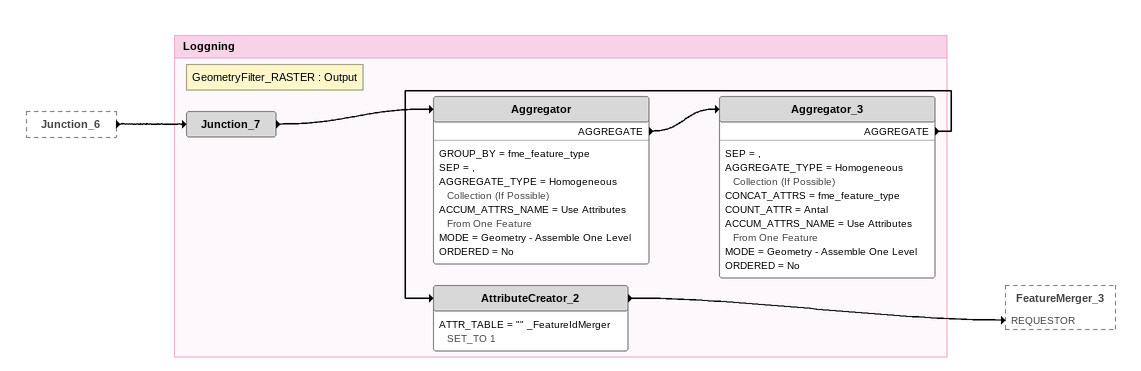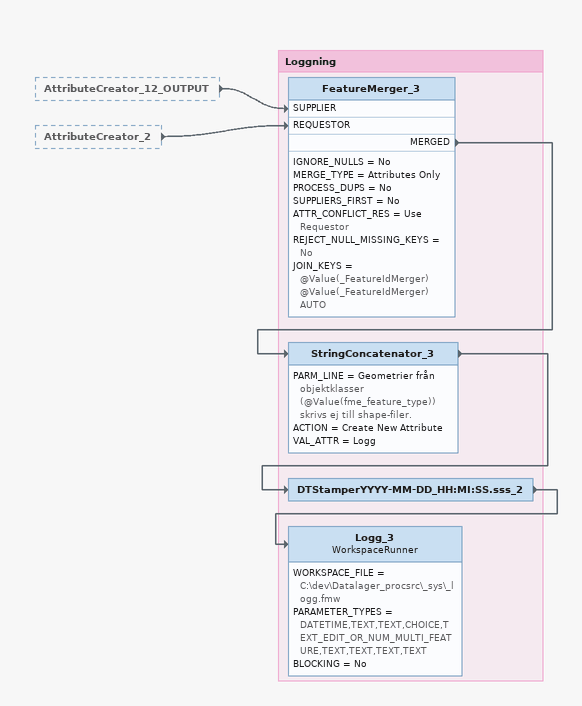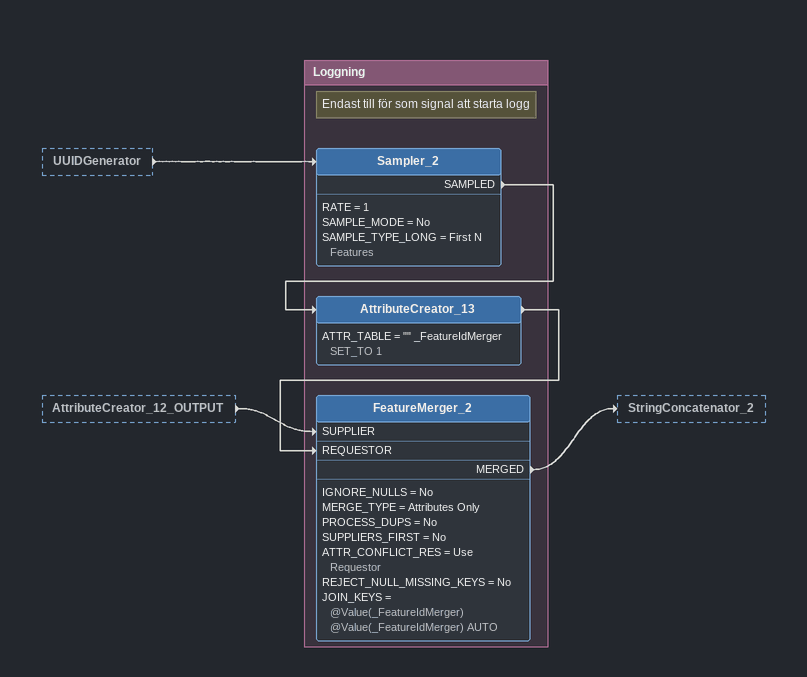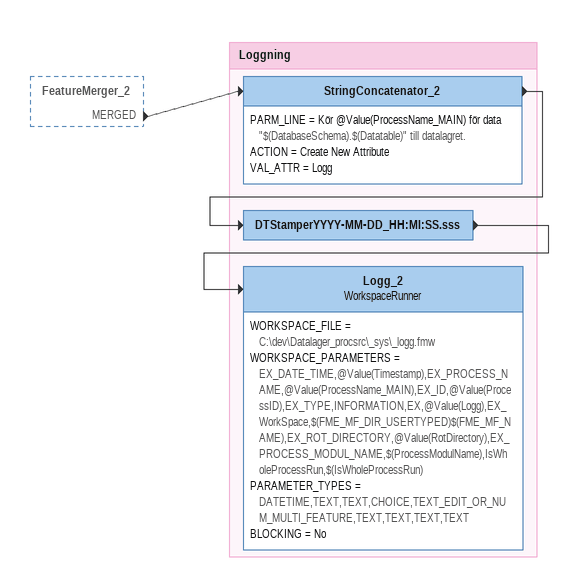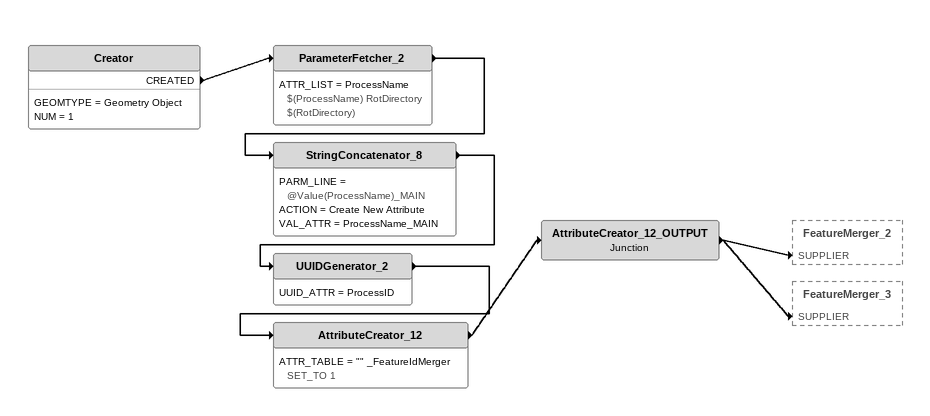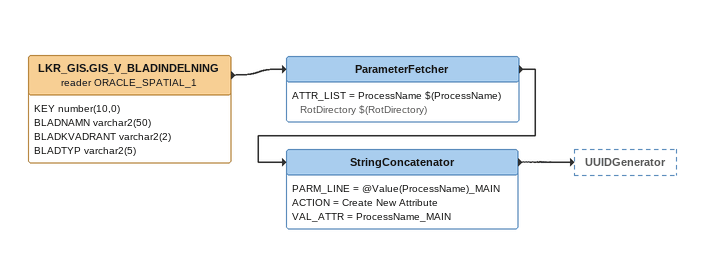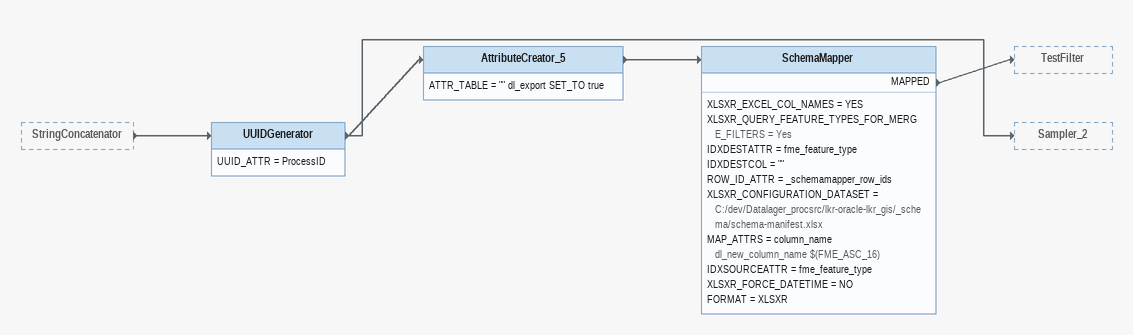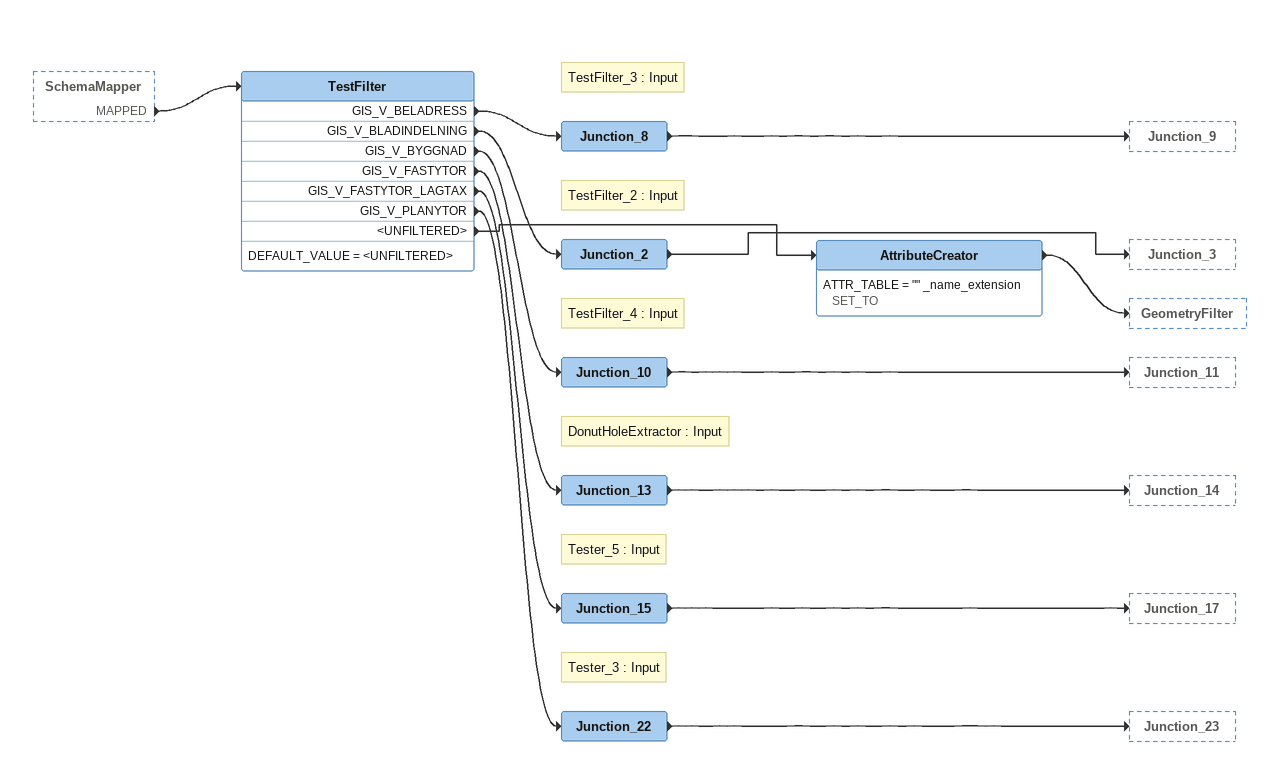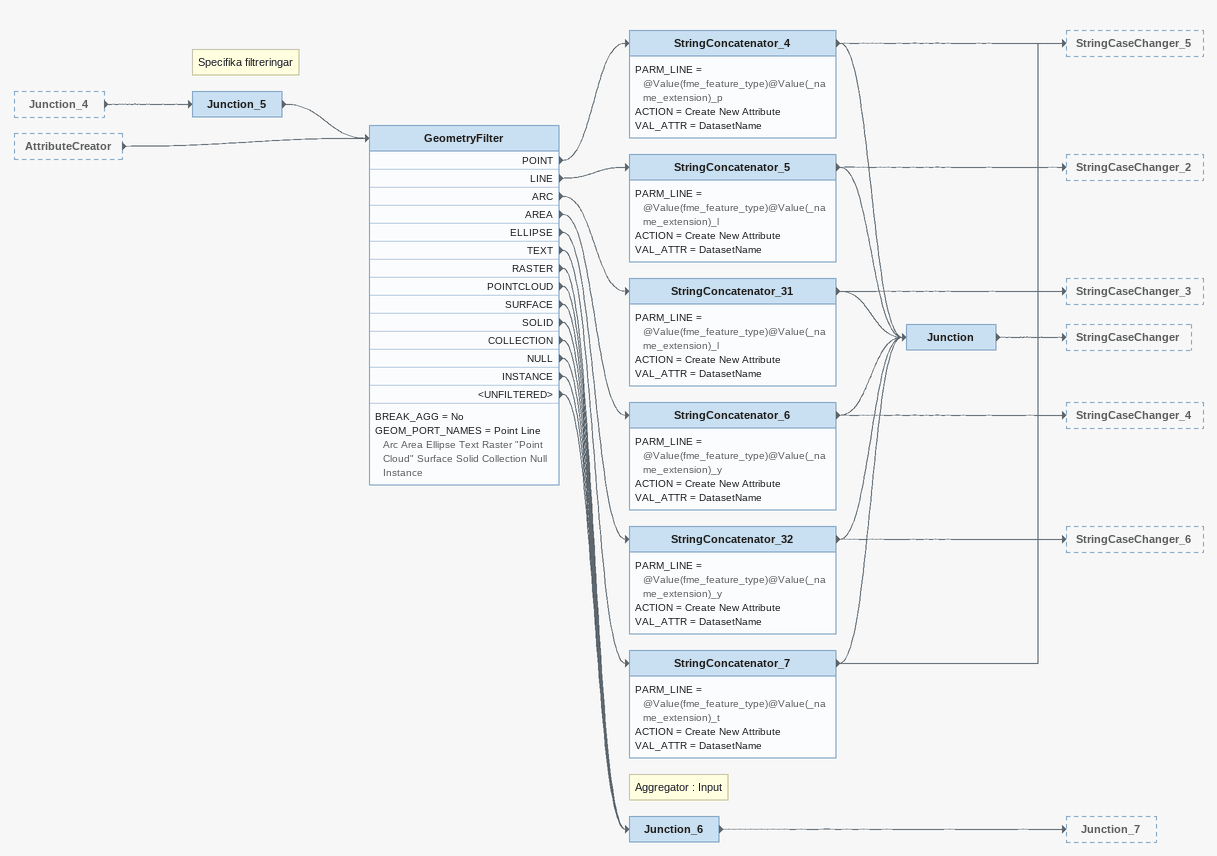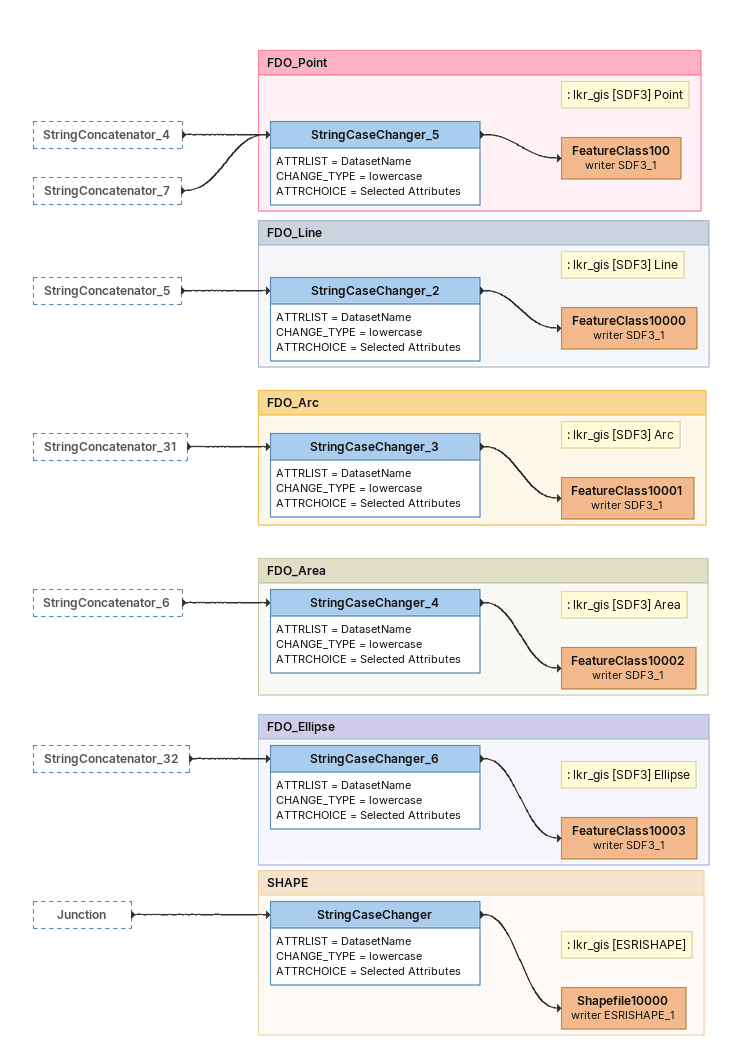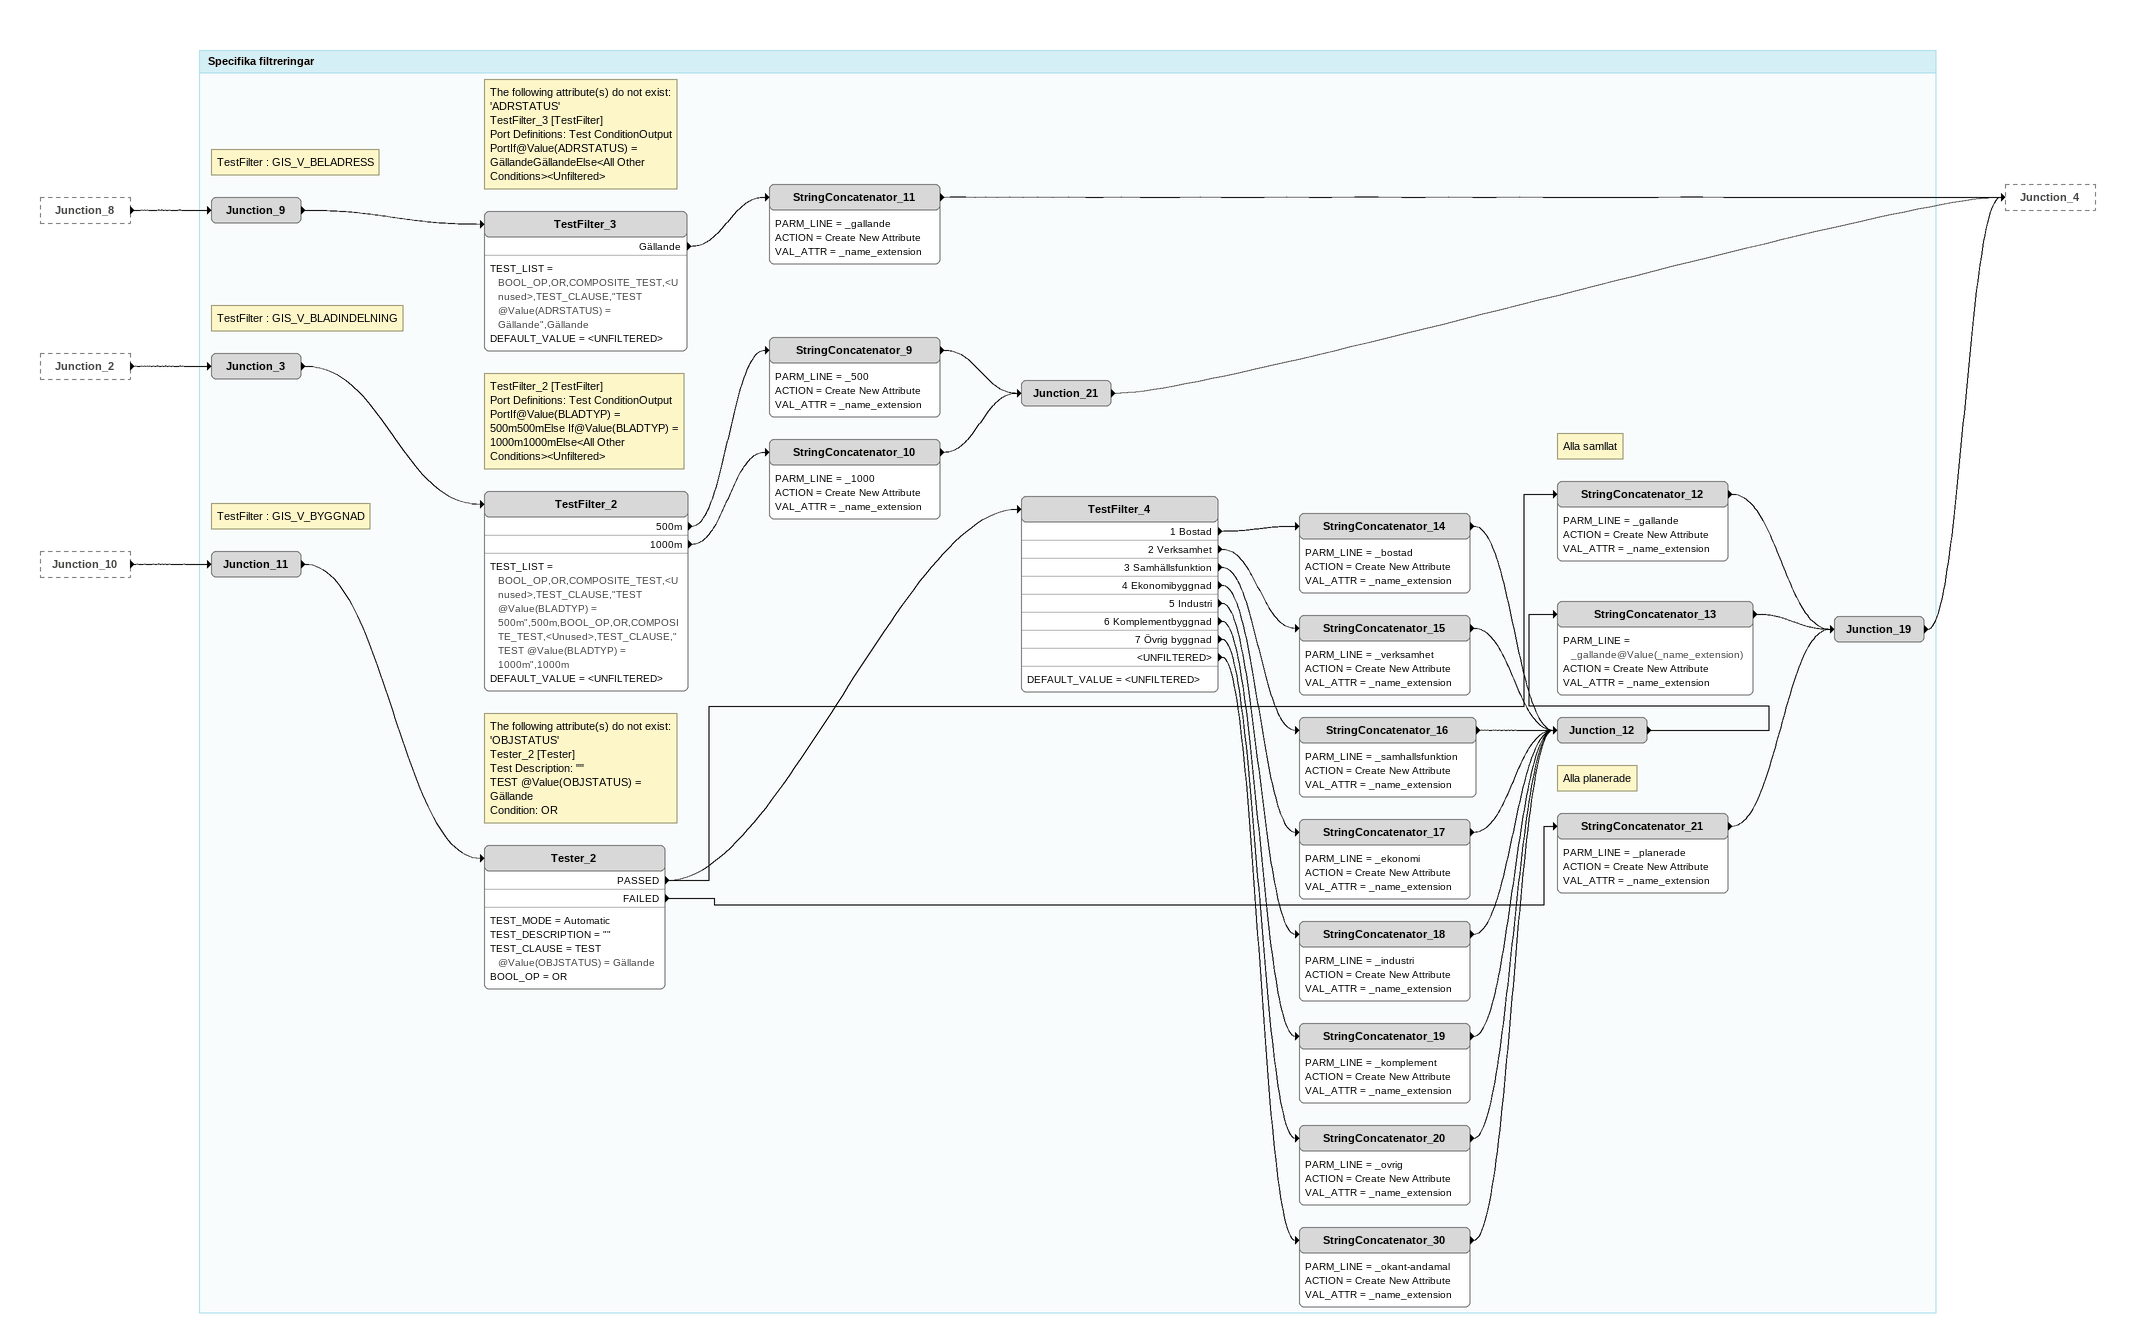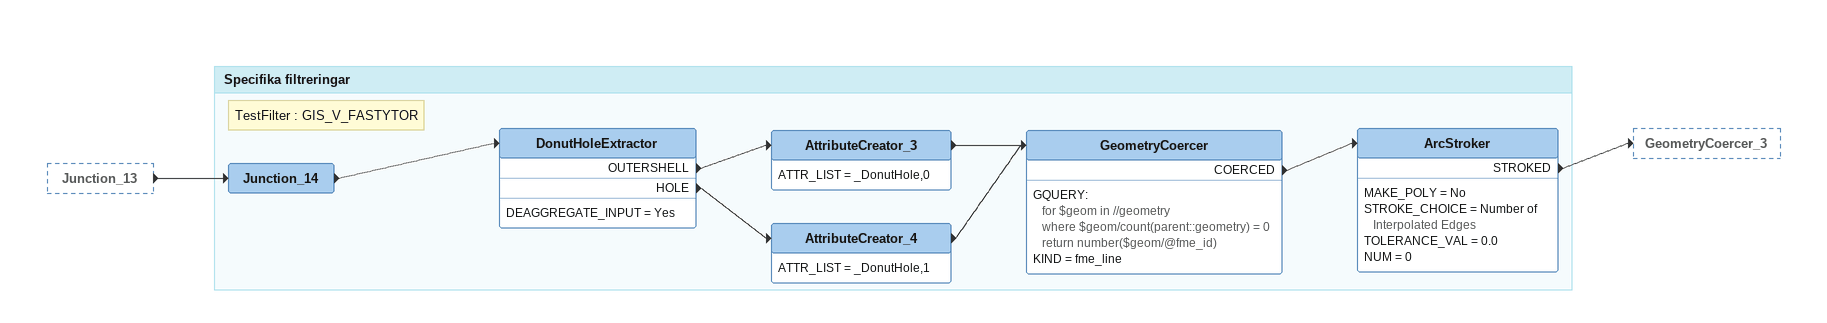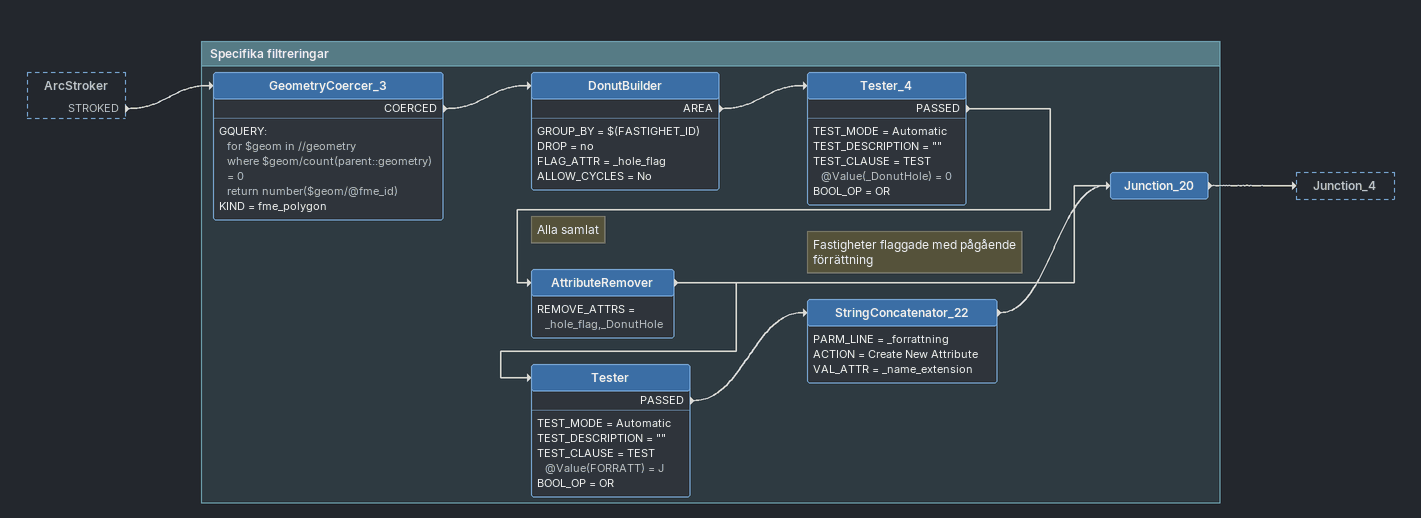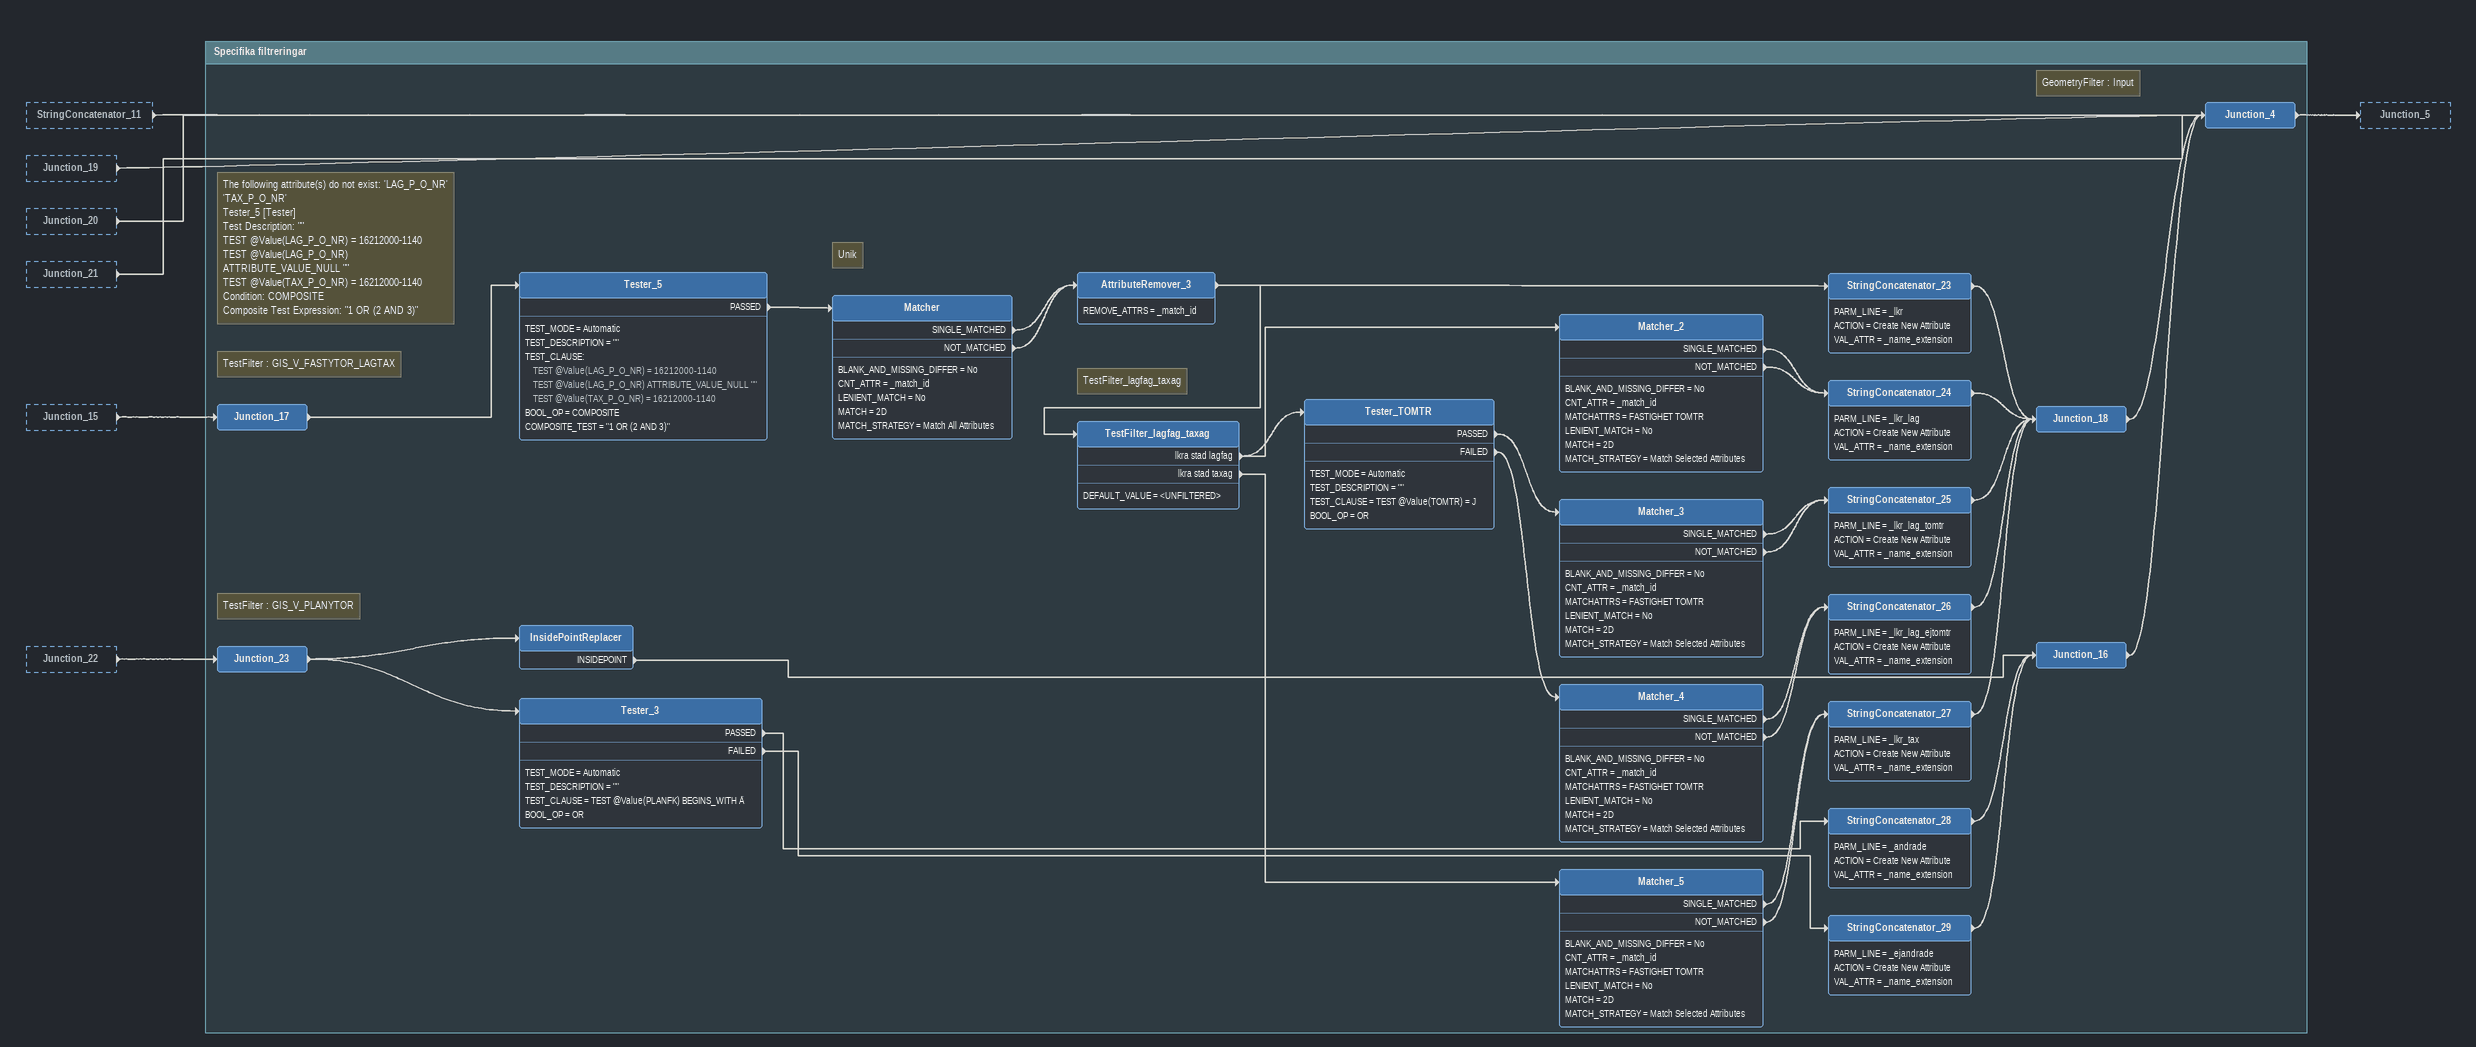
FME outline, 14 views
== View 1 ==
Junction_6 [outside]
    -> Junction_7

Bookmark: Loggning
Note: GeometryFilter_RASTER : Output
Junction_7
    -> Aggregator
Aggregator
    GROUP_BY = fme_feature_type
    SEP = ,
    AGGREGATE_TYPE = Homogeneous Collection (If Possible)
    ACCUM_ATTRS_NAME = Use Attributes From One Feature
    MODE = Geometry - Assemble One Level
    ORDERED = No
    AGGREGATE -> Aggregator_3
Aggregator_3
    SEP = ,
    AGGREGATE_TYPE = Homogeneous Collection (If Possible)
    CONCAT_ATTRS = fme_feature_type
    COUNT_ATTR = Antal
    ACCUM_ATTRS_NAME = Use Attributes From One Feature
    MODE = Geometry - Assemble One Level
    ORDERED = No
    AGGREGATE -> AttributeCreator_2
AttributeCreator_2
    ATTR_TABLE = "" _FeatureIdMerger SET_TO 1
    -> FeatureMerger_3 [REQUESTOR]

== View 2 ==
AttributeCreator_12_OUTPUT [outside]
    -> FeatureMerger_3 [SUPPLIER]
AttributeCreator_2 [outside]
    -> FeatureMerger_3 [REQUESTOR]

Bookmark: Loggning
FeatureMerger_3
    IGNORE_NULLS = No
    MERGE_TYPE = Attributes Only
    PROCESS_DUPS = No
    SUPPLIERS_FIRST = No
    ATTR_CONFLICT_RES = Use Requestor
    REJECT_NULL_MISSING_KEYS = No
    JOIN_KEYS = @Value(_FeatureIdMerger) @Value(_FeatureIdMerger) AUTO
    MERGED -> StringConcatenator_3
StringConcatenator_3
    PARM_LINE = Geometrier från objektklasser (@Value(fme_feature_type)) skrivs ej till shape-filer.
    ACTION = Create New Attribute
    VAL_ATTR = Logg
    -> DTStamperYYYY-MM-DD_HH:MI:SS.sss_2
DTStamperYYYY-MM-DD_HH:MI:SS.sss_2
    -> Logg_3
Logg_3: WorkspaceRunner
    WORKSPACE_FILE = C:\dev\Datalager_procsrc\_sys\_logg.fmw
    PARAMETER_TYPES = DATETIME,TEXT,TEXT,CHOICE,TEXT_EDIT_OR_NUM_MULTI_FEATURE,TEXT,TEXT,TEXT,TEXT
    BLOCKING = No

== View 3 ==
UUIDGenerator [outside]
    -> Sampler_2
AttributeCreator_12_OUTPUT [outside]
    -> FeatureMerger_2 [SUPPLIER]

Bookmark: Loggning
Note: Endast till för som signal att starta logg
Sampler_2
    RATE = 1
    SAMPLE_MODE = No
    SAMPLE_TYPE_LONG = First N Features
    SAMPLED -> AttributeCreator_13
AttributeCreator_13
    ATTR_TABLE = "" _FeatureIdMerger SET_TO 1
    -> FeatureMerger_2 [REQUESTOR]
FeatureMerger_2
    IGNORE_NULLS = No
    MERGE_TYPE = Attributes Only
    PROCESS_DUPS = No
    SUPPLIERS_FIRST = No
    ATTR_CONFLICT_RES = Use Requestor
    REJECT_NULL_MISSING_KEYS = No
    JOIN_KEYS = @Value(_FeatureIdMerger) @Value(_FeatureIdMerger) AUTO
    MERGED -> StringConcatenator_2

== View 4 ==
FeatureMerger_2 [outside]
    MERGED -> StringConcatenator_2

Bookmark: Loggning
StringConcatenator_2
    PARM_LINE = Kör @Value(ProcessName_MAIN) för data "$(DatabaseSchema).$(Datatable)" till datalagret.
    ACTION = Create New Attribute
    VAL_ATTR = Logg
    -> DTStamperYYYY-MM-DD_HH:MI:SS.sss
DTStamperYYYY-MM-DD_HH:MI:SS.sss
    -> Logg_2
Logg_2: WorkspaceRunner
    WORKSPACE_FILE = C:\dev\Datalager_procsrc\_sys\_logg.fmw
    WORKSPACE_PARAMETERS = EX_DATE_TIME,@Value(Timestamp),EX_PROCESS_NAME,@Value(ProcessName_MAIN),EX_ID,@Value(ProcessID),EX_TYPE,INFORMATION,EX,@Value(Logg),EX_WorkSpace,$(FME_MF_DIR_USERTYPED)$(FME_MF_NAME),EX_ROT_DIRECTORY,@Value(RotDirectory),EX_PROCESS_MODUL_NAME,$(ProcessModulName),IsWholeProcessRun,$(IsWholeProcessRun)
    PARAMETER_TYPES = DATETIME,TEXT,TEXT,CHOICE,TEXT_EDIT_OR_NUM_MULTI_FEATURE,TEXT,TEXT,TEXT,TEXT
    BLOCKING = No

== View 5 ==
Creator
    GEOMTYPE = Geometry Object
    NUM = 1
    CREATED -> ParameterFetcher_2
ParameterFetcher_2
    ATTR_LIST = ProcessName $(ProcessName) RotDirectory $(RotDirectory)
    -> StringConcatenator_8
StringConcatenator_8
    PARM_LINE = @Value(ProcessName)_MAIN
    ACTION = Create New Attribute
    VAL_ATTR = ProcessName_MAIN
    -> UUIDGenerator_2
UUIDGenerator_2
    UUID_ATTR = ProcessID
    -> AttributeCreator_12
AttributeCreator_12
    ATTR_TABLE = "" _FeatureIdMerger SET_TO 1
    -> AttributeCreator_12_OUTPUT
AttributeCreator_12_OUTPUT: Junction
    -> FeatureMerger_2 [SUPPLIER]
    -> FeatureMerger_3 [SUPPLIER]

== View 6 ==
LKR_GIS.GIS_V_BLADINDELNING (reader ORACLE_SPATIAL_1)
    attributes: KEY number(10,0), BLADNAMN varchar2(50), BLADKVADRANT varchar2(2), BLADTYP varchar2(5)
    -> ParameterFetcher
ParameterFetcher
    ATTR_LIST = ProcessName $(ProcessName) RotDirectory $(RotDirectory)
    -> StringConcatenator
StringConcatenator
    PARM_LINE = @Value(ProcessName)_MAIN
    ACTION = Create New Attribute
    VAL_ATTR = ProcessName_MAIN
    -> UUIDGenerator

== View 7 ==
StringConcatenator [outside]
    -> UUIDGenerator
UUIDGenerator
    UUID_ATTR = ProcessID
    -> AttributeCreator_5
    -> Sampler_2
AttributeCreator_5
    ATTR_TABLE = "" dl_export SET_TO true
    -> SchemaMapper
SchemaMapper
    XLSXR_EXCEL_COL_NAMES = YES
    XLSXR_QUERY_FEATURE_TYPES_FOR_MERGE_FILTERS = Yes
    IDXDESTATTR = fme_feature_type
    IDXDESTCOL = ""
    ROW_ID_ATTR = _schemamapper_row_ids
    XLSXR_CONFIGURATION_DATASET = C:/dev/Datalager_procsrc/lkr-oracle-lkr_gis/_schema/schema-manifest.xlsx
    MAP_ATTRS = column_name dl_new_column_name $(FME_ASC_16)
    IDXSOURCEATTR = fme_feature_type
    XLSXR_FORCE_DATETIME = NO
    FORMAT = XLSXR
    MAPPED -> TestFilter

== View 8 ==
SchemaMapper [outside]
    MAPPED -> TestFilter
TestFilter
    DEFAULT_VALUE = <UNFILTERED>
    GIS_V_BELADRESS -> Junction_8
    GIS_V_BLADINDELNING -> Junction_2
    GIS_V_BYGGNAD -> Junction_10
    GIS_V_FASTYTOR -> Junction_13
    GIS_V_FASTYTOR_LAGTAX -> Junction_15
    GIS_V_PLANYTOR -> Junction_22
    <UNFILTERED> -> AttributeCreator
Note: TestFilter_3 : Input
Junction_8
    -> Junction_9
Note: TestFilter_2 : Input
Junction_2
    -> Junction_3
Note: TestFilter_4 : Input
Junction_10
    -> Junction_11
Note: DonutHoleExtractor : Input
Junction_13
    -> Junction_14
Note: Tester_5 : Input
Junction_15
    -> Junction_17
AttributeCreator
    ATTR_TABLE = "" _name_extension SET_TO
    -> GeometryFilter
Note: Tester_3 : Input
Junction_22
    -> Junction_23

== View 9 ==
Junction_4 [outside]
    -> Junction_5
AttributeCreator [outside]
    -> GeometryFilter
Note: Specifika filtreringar
Junction_5
    -> GeometryFilter
GeometryFilter
    BREAK_AGG = No
    GEOM_PORT_NAMES = Point Line Arc Area Ellipse Text Raster "Point Cloud" Surface Solid Collection Null Instance
    POINT -> StringConcatenator_4
    LINE -> StringConcatenator_5
    ARC -> StringConcatenator_31
    AREA -> StringConcatenator_6
    ELLIPSE -> StringConcatenator_32
    TEXT -> StringConcatenator_7
    RASTER -> Junction_6
    POINTCLOUD -> Junction_6
    SURFACE -> Junction_6
    SOLID -> Junction_6
    COLLECTION -> Junction_6
    NULL -> Junction_6
    INSTANCE -> Junction_6
    <UNFILTERED> -> Junction_6
StringConcatenator_4
    PARM_LINE = @Value(fme_feature_type)@Value(_name_extension)_p
    ACTION = Create New Attribute
    VAL_ATTR = DatasetName
    -> StringCaseChanger_5
    -> Junction
StringConcatenator_5
    PARM_LINE = @Value(fme_feature_type)@Value(_name_extension)_l
    ACTION = Create New Attribute
    VAL_ATTR = DatasetName
    -> StringCaseChanger_2
    -> Junction
StringConcatenator_31
    PARM_LINE = @Value(fme_feature_type)@Value(_name_extension)_l
    ACTION = Create New Attribute
    VAL_ATTR = DatasetName
    -> StringCaseChanger_3
    -> Junction
StringConcatenator_6
    PARM_LINE = @Value(fme_feature_type)@Value(_name_extension)_y
    ACTION = Create New Attribute
    VAL_ATTR = DatasetName
    -> StringCaseChanger_4
    -> Junction
StringConcatenator_32
    PARM_LINE = @Value(fme_feature_type)@Value(_name_extension)_y
    ACTION = Create New Attribute
    VAL_ATTR = DatasetName
    -> StringCaseChanger_6
    -> Junction
StringConcatenator_7
    PARM_LINE = @Value(fme_feature_type)@Value(_name_extension)_t
    ACTION = Create New Attribute
    VAL_ATTR = DatasetName
    -> StringCaseChanger_5
    -> Junction
Junction
    -> StringCaseChanger
Note: Aggregator : Input
Junction_6
    -> Junction_7

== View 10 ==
StringConcatenator_4 [outside]
    -> StringCaseChanger_5
StringConcatenator_7 [outside]
    -> StringCaseChanger_5
StringConcatenator_5 [outside]
    -> StringCaseChanger_2
StringConcatenator_31 [outside]
    -> StringCaseChanger_3
StringConcatenator_6 [outside]
    -> StringCaseChanger_4
StringConcatenator_32 [outside]
    -> StringCaseChanger_6
Junction [outside]
    -> StringCaseChanger

Bookmark: FDO_Line
StringCaseChanger_2
    ATTRLIST = DatasetName
    CHANGE_TYPE = lowercase
    ATTRCHOICE = Selected Attributes
    -> FeatureClass10000 (writer SDF3_1)
Note: : lkr_gis [SDF3] Line
FeatureClass10000 (writer SDF3_1)

Bookmark: FDO_Arc
StringCaseChanger_3
    ATTRLIST = DatasetName
    CHANGE_TYPE = lowercase
    ATTRCHOICE = Selected Attributes
    -> FeatureClass10001 (writer SDF3_1)
Note: : lkr_gis [SDF3] Arc
FeatureClass10001 (writer SDF3_1)

Bookmark: FDO_Area
StringCaseChanger_4
    ATTRLIST = DatasetName
    CHANGE_TYPE = lowercase
    ATTRCHOICE = Selected Attributes
    -> FeatureClass10002 (writer SDF3_1)
Note: : lkr_gis [SDF3] Area
FeatureClass10002 (writer SDF3_1)

Bookmark: FDO_Ellipse
StringCaseChanger_6
    ATTRLIST = DatasetName
    CHANGE_TYPE = lowercase
    ATTRCHOICE = Selected Attributes
    -> FeatureClass10003 (writer SDF3_1)
Note: : lkr_gis [SDF3] Ellipse
FeatureClass10003 (writer SDF3_1)

Bookmark: FDO_Point
StringCaseChanger_5
    ATTRLIST = DatasetName
    CHANGE_TYPE = lowercase
    ATTRCHOICE = Selected Attributes
    -> FeatureClass100 (writer SDF3_1)
Note: : lkr_gis [SDF3] Point
FeatureClass100 (writer SDF3_1)

Bookmark: SHAPE
StringCaseChanger
    ATTRLIST = DatasetName
    CHANGE_TYPE = lowercase
    ATTRCHOICE = Selected Attributes
    -> Shapefile10000 (writer ESRISHAPE_1)
Note: : lkr_gis [ESRISHAPE]
Shapefile10000 (writer ESRISHAPE_1)

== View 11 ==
Junction_8 [outside]
    -> Junction_9
Junction_2 [outside]
    -> Junction_3
Junction_10 [outside]
    -> Junction_11

Bookmark: Specifika filtreringar
Note: TestFilter : GIS_V_BELADRESS
Junction_9
    -> TestFilter_3
Note: The following attribute(s) do not exist: 'ADRSTATUS' / TestFilter_3 [TestFilter] / Port Definitions: Test ConditionOutput PortIf@Value(ADRSTATUS) = GällandeGällandeElse<All Other Conditions><Unfiltered>
TestFilter_3
    TEST_LIST = BOOL_OP,OR,COMPOSITE_TEST,<Unused>,TEST_CLAUSE,"TEST @Value(ADRSTATUS) = Gällande",Gällande
    DEFAULT_VALUE = <UNFILTERED>
    Gällande -> StringConcatenator_11
StringConcatenator_11
    PARM_LINE = _gallande
    ACTION = Create New Attribute
    VAL_ATTR = _name_extension
    -> Junction_4
Note: TestFilter : GIS_V_BLADINDELNING
Junction_3
    -> TestFilter_2
Note: TestFilter_2 [TestFilter] / Port Definitions: Test ConditionOutput PortIf@Value(BLADTYP) = 500m500mElse If@Value(BLADTYP) = 1000m1000mElse<All Other Conditions><Unfiltered>
TestFilter_2
    TEST_LIST = BOOL_OP,OR,COMPOSITE_TEST,<Unused>,TEST_CLAUSE,"TEST @Value(BLADTYP) = 500m",500m,BOOL_OP,OR,COMPOSITE_TEST,<Unused>,TEST_CLAUSE,"TEST @Value(BLADTYP) = 1000m",1000m
    DEFAULT_VALUE = <UNFILTERED>
    500m -> StringConcatenator_9
    1000m -> StringConcatenator_10
StringConcatenator_9
    PARM_LINE = _500
    ACTION = Create New Attribute
    VAL_ATTR = _name_extension
    -> Junction_21
StringConcatenator_10
    PARM_LINE = _1000
    ACTION = Create New Attribute
    VAL_ATTR = _name_extension
    -> Junction_21
Junction_21
    -> Junction_4
Note: TestFilter : GIS_V_BYGGNAD
Junction_11
    -> Tester_2
Note: The following attribute(s) do not exist: 'OBJSTATUS' / Tester_2 [Tester] / Test Description: "" / TEST @Value(OBJSTATUS) = Gällande / Condition: OR
Tester_2
    TEST_MODE = Automatic
    TEST_DESCRIPTION = ""
    TEST_CLAUSE = TEST @Value(OBJSTATUS) = Gällande
    BOOL_OP = OR
    PASSED -> StringConcatenator_12
    PASSED -> TestFilter_4
    FAILED -> StringConcatenator_21
Note: Alla samllat
StringConcatenator_12
    PARM_LINE = _gallande
    ACTION = Create New Attribute
    VAL_ATTR = _name_extension
    -> Junction_19
TestFilter_4
    DEFAULT_VALUE = <UNFILTERED>
    1 Bostad -> StringConcatenator_14
    2 Verksamhet -> StringConcatenator_15
    3 Samhällsfunktion -> StringConcatenator_16
    4 Ekonomibyggnad -> StringConcatenator_17
    5 Industri -> StringConcatenator_18
    6 Komplementbyggnad -> StringConcatenator_19
    7 Övrig byggnad -> StringConcatenator_20
    <UNFILTERED> -> StringConcatenator_30
StringConcatenator_14
    PARM_LINE = _bostad
    ACTION = Create New Attribute
    VAL_ATTR = _name_extension
    -> Junction_12
StringConcatenator_15
    PARM_LINE = _verksamhet
    ACTION = Create New Attribute
    VAL_ATTR = _name_extension
    -> Junction_12
StringConcatenator_16
    PARM_LINE = _samhallsfunktion
    ACTION = Create New Attribute
    VAL_ATTR = _name_extension
    -> Junction_12
StringConcatenator_17
    PARM_LINE = _ekonomi
    ACTION = Create New Attribute
    VAL_ATTR = _name_extension
    -> Junction_12
StringConcatenator_18
    PARM_LINE = _industri
    ACTION = Create New Attribute
    VAL_ATTR = _name_extension
    -> Junction_12
StringConcatenator_19
    PARM_LINE = _komplement
    ACTION = Create New Attribute
    VAL_ATTR = _name_extension
    -> Junction_12
StringConcatenator_20
    PARM_LINE = _ovrig
    ACTION = Create New Attribute
    VAL_ATTR = _name_extension
    -> Junction_12
StringConcatenator_30
    PARM_LINE = _okant-andamal
    ACTION = Create New Attribute
    VAL_ATTR = _name_extension
    -> Junction_12
Junction_12
    -> StringConcatenator_13
StringConcatenator_13
    PARM_LINE = _gallande@Value(_name_extension)
    ACTION = Create New Attribute
    VAL_ATTR = _name_extension
    -> Junction_19
Note: Alla planerade
StringConcatenator_21
    PARM_LINE = _planerade
    ACTION = Create New Attribute
    VAL_ATTR = _name_extension
    -> Junction_19
Junction_19
    -> Junction_4

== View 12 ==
Junction_13 [outside]
    -> Junction_14

Bookmark: Specifika filtreringar
Note: TestFilter : GIS_V_FASTYTOR
Junction_14
    -> DonutHoleExtractor
DonutHoleExtractor
    DEAGGREGATE_INPUT = Yes
    OUTERSHELL -> AttributeCreator_3
    HOLE -> AttributeCreator_4
AttributeCreator_3
    ATTR_LIST = _DonutHole,0
    -> GeometryCoercer
AttributeCreator_4
    ATTR_LIST = _DonutHole,1
    -> GeometryCoercer
GeometryCoercer
    GQUERY:
      for $geom in //geometry
      where $geom/count(parent::geometry) = 0
      return number($geom/@fme_id)
    KIND = fme_line
    COERCED -> ArcStroker
ArcStroker
    MAKE_POLY = No
    STROKE_CHOICE = Number of Interpolated Edges
    TOLERANCE_VAL = 0.0
    NUM = 0
    STROKED -> GeometryCoercer_3

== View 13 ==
ArcStroker [outside]
    STROKED -> GeometryCoercer_3

Bookmark: Specifika filtreringar
GeometryCoercer_3
    GQUERY:
      for $geom in //geometry
      where $geom/count(parent::geometry) = 0
      return number($geom/@fme_id)
    KIND = fme_polygon
    COERCED -> DonutBuilder
DonutBuilder
    GROUP_BY = $(FASTIGHET_ID)
    DROP = no
    FLAG_ATTR = _hole_flag
    ALLOW_CYCLES = No
    AREA -> Tester_4
Tester_4
    TEST_MODE = Automatic
    TEST_DESCRIPTION = ""
    TEST_CLAUSE = TEST @Value(_DonutHole) = 0
    BOOL_OP = OR
    PASSED -> AttributeRemover
Note: Alla samlat
AttributeRemover
    REMOVE_ATTRS = _hole_flag,_DonutHole
    -> Tester
    -> Junction_20
Tester
    TEST_MODE = Automatic
    TEST_DESCRIPTION = ""
    TEST_CLAUSE = TEST @Value(FORRATT) = J
    BOOL_OP = OR
    PASSED -> StringConcatenator_22
Note: Fastigheter flaggade med pågående förrättning
StringConcatenator_22
    PARM_LINE = _forrattning
    ACTION = Create New Attribute
    VAL_ATTR = _name_extension
    -> Junction_20
Junction_20
    -> Junction_4

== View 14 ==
StringConcatenator_11 [outside]
    -> Junction_4
Junction_19 [outside]
    -> Junction_4
Junction_20 [outside]
    -> Junction_4
Junction_21 [outside]
    -> Junction_4
Junction_15 [outside]
    -> Junction_17
Junction_22 [outside]
    -> Junction_23

Bookmark: Specifika filtreringar
Note: TestFilter : GIS_V_FASTYTOR_LAGTAX
Junction_17
    -> Tester_5
Note: The following attribute(s) do not exist: 'LAG_P_O_NR' 'TAX_P_O_NR' / Tester_5 [Tester] / Test Description: "" / TEST @Value(LAG_P_O_NR) = 16212000-1140 / TEST @Value(LAG_P_O_NR) ATTRIBUTE_VALUE_NULL "" / TEST @Value(TAX_P_O_NR) = 16212000-1140 / Condition: COMPOSITE / Composite Test Expression: "1 OR (2 AND 3)"
Tester_5
    TEST_MODE = Automatic
    TEST_DESCRIPTION = ""
    TEST_CLAUSE:
      TEST @Value(LAG_P_O_NR) = 16212000-1140
      TEST @Value(LAG_P_O_NR) ATTRIBUTE_VALUE_NULL ""
      TEST @Value(TAX_P_O_NR) = 16212000-1140
    BOOL_OP = COMPOSITE
    COMPOSITE_TEST = "1 OR (2 AND 3)"
    PASSED -> Matcher
Note: Unik
Matcher
    BLANK_AND_MISSING_DIFFER = No
    CNT_ATTR = _match_id
    LENIENT_MATCH = No
    MATCH = 2D
    MATCH_STRATEGY = Match All Attributes
    SINGLE_MATCHED -> AttributeRemover_3
    NOT_MATCHED -> AttributeRemover_3
AttributeRemover_3
    REMOVE_ATTRS = _match_id
    -> StringConcatenator_23
    -> TestFilter_lagfag_taxag
StringConcatenator_23
    PARM_LINE = _lkr
    ACTION = Create New Attribute
    VAL_ATTR = _name_extension
    -> Junction_18
Note: TestFilter_lagfag_taxag
TestFilter_lagfag_taxag
    DEFAULT_VALUE = <UNFILTERED>
    lkra stad lagfag -> Tester_TOMTR
    lkra stad lagfag -> Matcher_2
    lkra stad taxag -> Matcher_5
Matcher_2
    BLANK_AND_MISSING_DIFFER = No
    CNT_ATTR = _match_id
    MATCHATTRS = FASTIGHET TOMTR
    LENIENT_MATCH = No
    MATCH = 2D
    MATCH_STRATEGY = Match Selected Attributes
    SINGLE_MATCHED -> StringConcatenator_24
    NOT_MATCHED -> StringConcatenator_24
StringConcatenator_24
    PARM_LINE = _lkr_lag
    ACTION = Create New Attribute
    VAL_ATTR = _name_extension
    -> Junction_18
Tester_TOMTR
    TEST_MODE = Automatic
    TEST_DESCRIPTION = ""
    TEST_CLAUSE = TEST @Value(TOMTR) = J
    BOOL_OP = OR
    PASSED -> Matcher_3
    FAILED -> Matcher_4
Matcher_3
    BLANK_AND_MISSING_DIFFER = No
    CNT_ATTR = _match_id
    MATCHATTRS = FASTIGHET TOMTR
    LENIENT_MATCH = No
    MATCH = 2D
    MATCH_STRATEGY = Match Selected Attributes
    SINGLE_MATCHED -> StringConcatenator_25
    NOT_MATCHED -> StringConcatenator_25
StringConcatenator_25
    PARM_LINE = _lkr_lag_tomtr
    ACTION = Create New Attribute
    VAL_ATTR = _name_extension
    -> Junction_18
Matcher_4
    BLANK_AND_MISSING_DIFFER = No
    CNT_ATTR = _match_id
    MATCHATTRS = FASTIGHET TOMTR
    LENIENT_MATCH = No
    MATCH = 2D
    MATCH_STRATEGY = Match Selected Attributes
    SINGLE_MATCHED -> StringConcatenator_26
    NOT_MATCHED -> StringConcatenator_26
StringConcatenator_26
    PARM_LINE = _lkr_lag_ejtomtr
    ACTION = Create New Attribute
    VAL_ATTR = _name_extension
    -> Junction_18
Matcher_5
    BLANK_AND_MISSING_DIFFER = No
    CNT_ATTR = _match_id
    MATCHATTRS = FASTIGHET TOMTR
    LENIENT_MATCH = No
    MATCH = 2D
    MATCH_STRATEGY = Match Selected Attributes
    SINGLE_MATCHED -> StringConcatenator_27
    NOT_MATCHED -> StringConcatenator_27
StringConcatenator_27
    PARM_LINE = _lkr_tax
    ACTION = Create New Attribute
    VAL_ATTR = _name_extension
    -> Junction_18
Junction_18
    -> Junction_4
Note: TestFilter : GIS_V_PLANYTOR
Junction_23
    -> Tester_3
    -> InsidePointReplacer
InsidePointReplacer
    INSIDEPOINT -> Junction_16
Tester_3
    TEST_MODE = Automatic
    TEST_DESCRIPTION = ""
    TEST_CLAUSE = TEST @Value(PLANFK) BEGINS_WITH Ä
    BOOL_OP = OR
    PASSED -> StringConcatenator_28
    FAILED -> StringConcatenator_29
StringConcatenator_28
    PARM_LINE = _andrade
    ACTION = Create New Attribute
    VAL_ATTR = _name_extension
    -> Junction_16
StringConcatenator_29
    PARM_LINE = _ejandrade
    ACTION = Create New Attribute
    VAL_ATTR = _name_extension
    -> Junction_16
Junction_16
    -> Junction_4
Note: GeometryFilter : Input
Junction_4
    -> Junction_5
